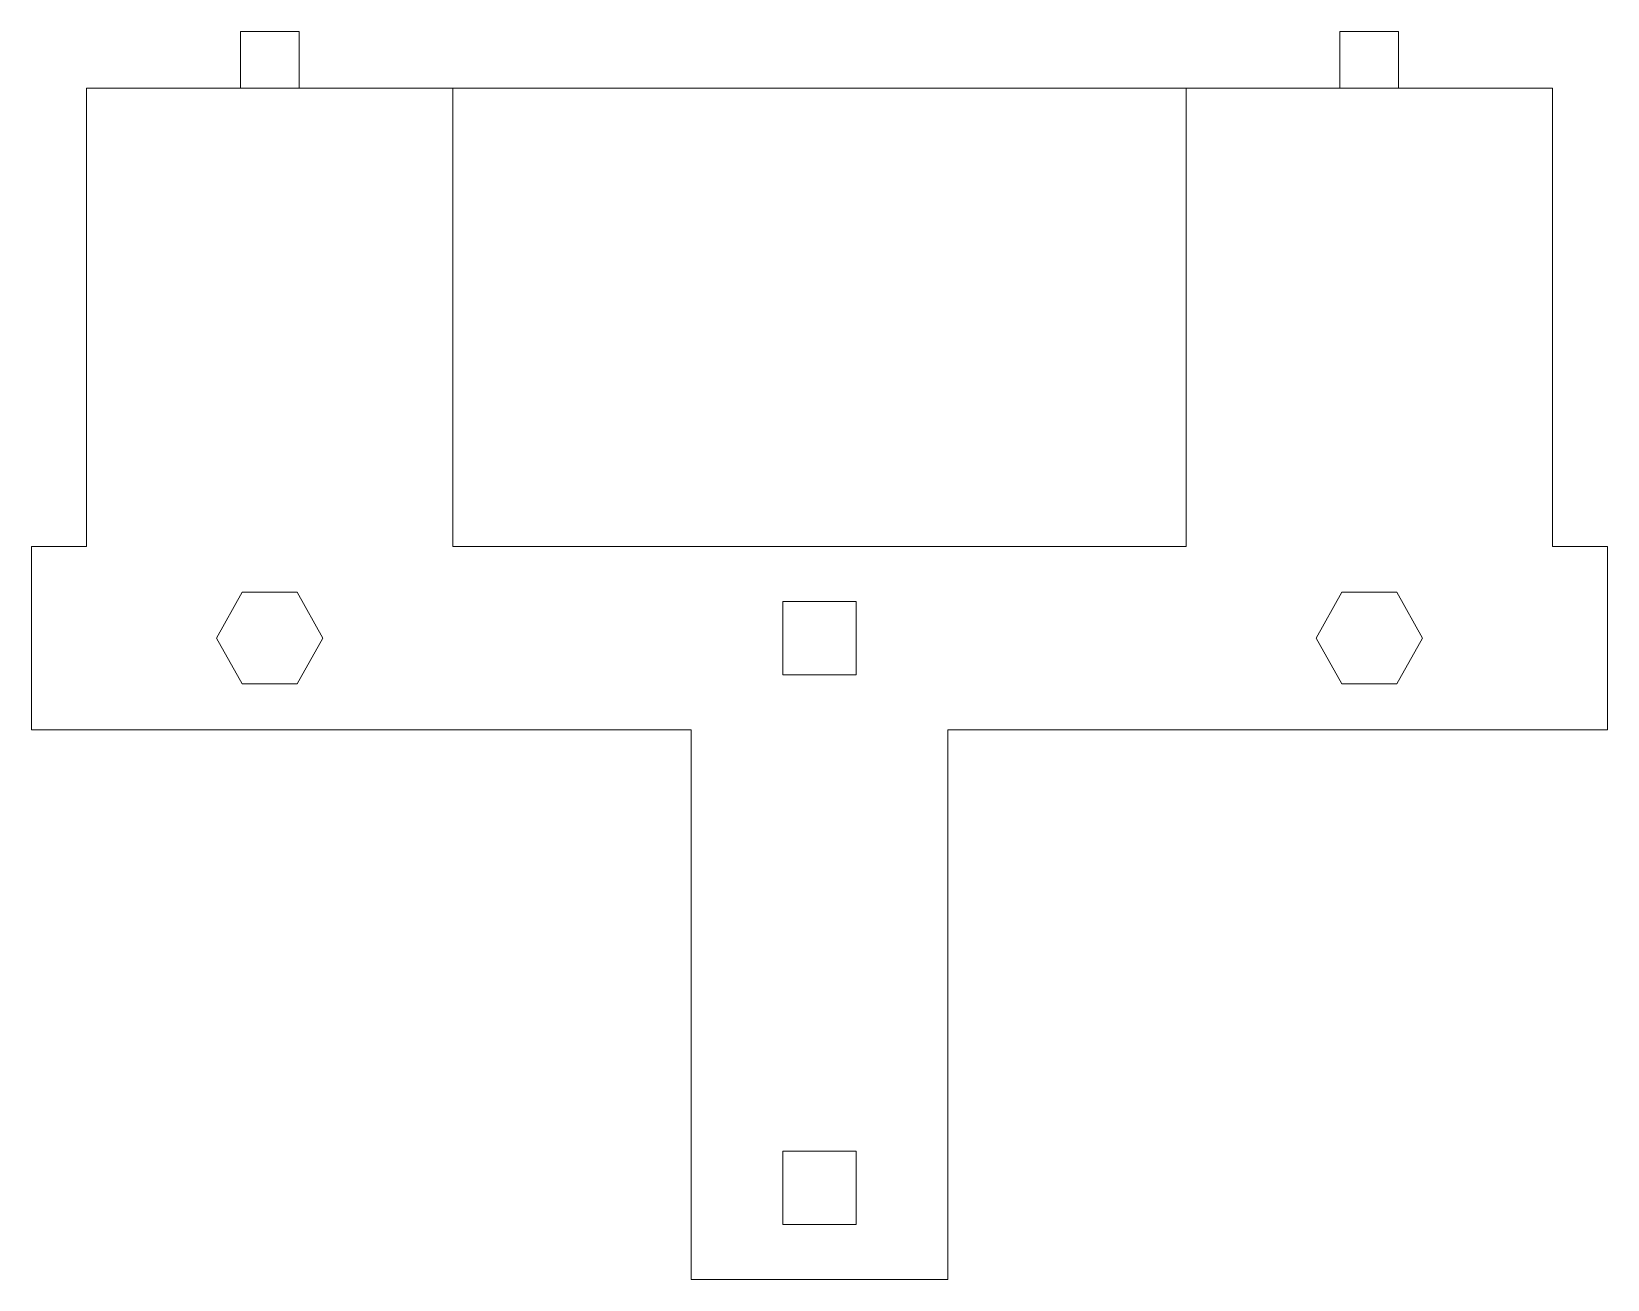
# Model space of a CAD drawing. Header units: millimetres. Extents: x 17 to 103, y 55 to 123.1.
import ezdxf

# ---------------------------------------------------------------- set-up
doc = ezdxf.new("R2010")
doc.units = ezdxf.units.MM
for name, color, linetype, lineweight in [('1a segment', 7, 'CONTINUOUS', 0), ('2a segment', 8, 'CONTINUOUS', 0), ('3a dots', 7, 'CONTINUOUS', 0), ('4a dots', 8, 'CONTINUOUS', 0)]:
    doc.layers.add(name, color=color, linetype=linetype, lineweight=lineweight)

msp = doc.modelspace()

# ---------------------------------------------------------------- linework, layer by layer
at = {"layer": '1a segment'}
for p, q in [((20, 120), (20, 95)), ((20, 120), (100, 120)), ((100, 95), (100, 120)), ((20, 95), (17, 95)), ((17, 85), (17, 95)), ((100, 95), (103, 95)), ((103, 85), (103, 95)), ((28.5, 92.5), (27.1, 90)), ((31.5, 92.5), (28.5, 92.5)), ((31.5, 92.5), (32.9, 90)), ((88.5, 92.5), (87.1, 90)), ((91.5, 92.5), (88.5, 92.5)), ((91.5, 92.5), (92.9, 90)), ((58, 92), (62, 92)), ((58, 88), (58, 92)), ((62, 92), (62, 88)), ((27.1, 90), (28.5, 87.5)), ((32.9, 90), (31.5, 87.5)), ((87.1, 90), (88.5, 87.5)), ((92.9, 90), (91.5, 87.5)), ((62, 88), (58, 88)), ((28.5, 87.5), (31.5, 87.5)), ((88.5, 87.5), (91.5, 87.5)), ((17, 85), (53, 85)), ((53, 85), (53, 55)), ((67, 85), (103, 85)), ((67, 55), (67, 85)), ((58, 62), (62, 62)), ((58, 58), (58, 62)), ((62, 62), (62, 58)), ((62, 58), (58, 58)), ((53, 55), (67, 55))]:
    msp.add_line(p, q, dxfattribs=at)
at = {"layer": '2a segment'}
for p, q in [((28.4, 123.1), (31.6, 123.1)), ((28.4, 120), (28.4, 123.1)), ((31.6, 123.1), (31.6, 120)), ((88.4, 123.1), (91.6, 123.1)), ((88.4, 120), (88.4, 123.1)), ((91.6, 123.1), (91.6, 120)), ((20, 120), (20, 95)), ((20, 120), (28.4, 120)), ((31.6, 120), (88.4, 120)), ((91.6, 120), (100, 120)), ((100, 95), (100, 120)), ((20, 95), (17, 95)), ((17, 85), (17, 95)), ((100, 95), (103, 95)), ((103, 85), (103, 95)), ((28.5, 92.5), (27.1, 90)), ((31.5, 92.5), (28.5, 92.5)), ((31.5, 92.5), (32.9, 90)), ((88.5, 92.5), (87.1, 90)), ((91.5, 92.5), (88.5, 92.5)), ((91.5, 92.5), (92.9, 90)), ((27.1, 90), (28.5, 87.5)), ((32.9, 90), (31.5, 87.5)), ((87.1, 90), (88.5, 87.5)), ((92.9, 90), (91.5, 87.5)), ((28.5, 87.5), (31.5, 87.5)), ((88.5, 87.5), (91.5, 87.5)), ((17, 85), (53, 85)), ((53, 85), (53, 55)), ((67, 85), (103, 85)), ((67, 55), (67, 85)), ((53, 55), (67, 55))]:
    msp.add_line(p, q, dxfattribs=at)
at = {"layer": '3a dots'}
for p, q in [((20, 120), (20, 95)), ((20, 120), (40, 120)), ((40, 120), (40, 95)), ((80, 95), (80, 120)), ((80, 120), (100, 120)), ((100, 95), (100, 120)), ((20, 95), (17, 95)), ((17, 85), (17, 95)), ((40, 95), (80, 95)), ((100, 95), (103, 95)), ((103, 85), (103, 95)), ((28.5, 92.5), (27.1, 90)), ((31.5, 92.5), (28.5, 92.5)), ((31.5, 92.5), (32.9, 90)), ((88.5, 92.5), (87.1, 90)), ((91.5, 92.5), (88.5, 92.5)), ((91.5, 92.5), (92.9, 90)), ((58, 92), (62, 92)), ((58, 88), (58, 92)), ((62, 92), (62, 88)), ((27.1, 90), (28.5, 87.5)), ((32.9, 90), (31.5, 87.5)), ((87.1, 90), (88.5, 87.5)), ((92.9, 90), (91.5, 87.5)), ((62, 88), (58, 88)), ((28.5, 87.5), (31.5, 87.5)), ((88.5, 87.5), (91.5, 87.5)), ((17, 85), (53, 85)), ((53, 85), (53, 55)), ((67, 85), (103, 85)), ((67, 55), (67, 85)), ((58, 62), (62, 62)), ((58, 58), (58, 62)), ((62, 62), (62, 58)), ((62, 58), (58, 58)), ((53, 55), (67, 55))]:
    msp.add_line(p, q, dxfattribs=at)
at = {"layer": '4a dots'}
for p, q in [((28.4, 123.1), (31.6, 123.1)), ((28.4, 123.1), (28.4, 120)), ((31.6, 120), (31.6, 123.1)), ((88.4, 123.1), (91.6, 123.1)), ((88.4, 123.1), (88.4, 120)), ((91.6, 123.1), (91.6, 120)), ((20, 120), (20, 95)), ((20, 120), (28.4, 120)), ((31.6, 120), (40, 120)), ((40, 120), (40, 95)), ((80, 95), (80, 120)), ((80, 120), (88.4, 120)), ((91.6, 120), (100, 120)), ((100, 95), (100, 120)), ((20, 95), (17, 95)), ((17, 85), (17, 95)), ((40, 95), (80, 95)), ((100, 95), (103, 95)), ((103, 85), (103, 95)), ((28.5, 92.5), (27.1, 90)), ((31.5, 92.5), (28.5, 92.5)), ((31.5, 92.5), (32.9, 90)), ((88.5, 92.5), (87.1, 90)), ((91.5, 92.5), (88.5, 92.5)), ((91.5, 92.5), (92.9, 90)), ((27.1, 90), (28.5, 87.5)), ((32.9, 90), (31.5, 87.5)), ((87.1, 90), (88.5, 87.5)), ((92.9, 90), (91.5, 87.5)), ((28.5, 87.5), (31.5, 87.5)), ((88.5, 87.5), (91.5, 87.5)), ((17, 85), (53, 85)), ((53, 85), (53, 55)), ((67, 85), (103, 85)), ((67, 55), (67, 85)), ((53, 55), (67, 55))]:
    msp.add_line(p, q, dxfattribs=at)

doc.saveas('drawing.dxf')
